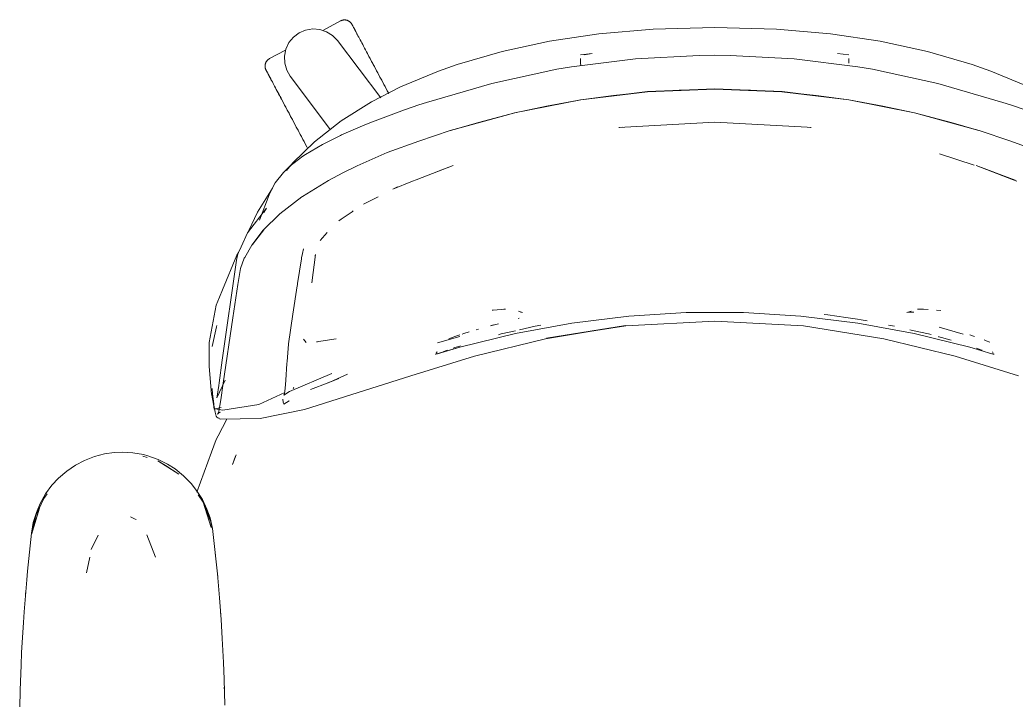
# Model space of a CAD drawing. Header units: millimetres. Extents: x 155927 to 326028, y -36033 to 97293.
# Drawn here: x 170546.9 to 171017.6, y 25062.5 to 25383.9 of the extents above; entities that cross this region are included whole.
import ezdxf

# ---------------------------------------------------------------- set-up
doc = ezdxf.new("R2010")
doc.units = ezdxf.units.MM
doc.header["$MEASUREMENT"] = 0
doc.layers.add('G-IMPT', color=8, linetype='CONTINUOUS', lineweight=9)
doc.layers.add('I-FURN', color=8, linetype='CONTINUOUS', lineweight=9)

msp = doc.modelspace()

# ---------------------------------------------------------------- linework, layer by layer
at = {"layer": 'G-IMPT'}
for p, q in [((170846.07, 25379.59), (170820.5, 25377.33)), ((170875.22, 25380.44), (170846.07, 25379.59)), ((170904.36, 25379.59), (170875.22, 25380.44)), ((170929.93, 25377.33), (170904.36, 25379.59)), ((170820.5, 25377.33), (170797.08, 25373.83)), ((170953.35, 25373.83), (170929.93, 25377.33)), ((170774.72, 25369.02), (170797.08, 25373.83)), ((170975.71, 25369.02), (170953.35, 25373.83)), ((170753.48, 25362.85), (170774.72, 25369.02)), ((170837.7, 25365.59), (170807.53, 25361.78)), ((170811.77, 25365.66), (170811.84, 25363.57)), ((170811.77, 25365.66), (170811.77, 25365.55)), ((170811.8, 25367.42), (170817.22, 25368.07)), ((170813.45, 25367.51), (170817.22, 25368.07)), ((170867.9, 25367.2), (170837.7, 25365.59)), ((170867.9, 25367.2), (170875.22, 25367.3)), ((170882.53, 25367.2), (170875.22, 25367.3)), ((170882.53, 25367.2), (170912.73, 25365.59)), ((170912.73, 25365.59), (170942.9, 25361.78)), ((170938.63, 25367.42), (170933.22, 25368.07)), ((170938.59, 25363.57), (170938.66, 25365.66)), ((170938.66, 25365.66), (170938.66, 25365.55)), ((170996.95, 25362.85), (170975.71, 25369.02)), ((170744.74, 25359.77), (170753.48, 25362.85)), ((170800.61, 25360.59), (170769.82, 25353.92)), ((170807.53, 25361.78), (170800.61, 25360.59)), ((170811.89, 25362.33), (170811.84, 25363.57)), ((170942.9, 25361.78), (170949.82, 25360.59)), ((170980.61, 25353.92), (170949.82, 25360.59)), ((170996.95, 25362.85), (171005.69, 25359.77)), ((170744.74, 25359.77), (170726.77, 25352.26)), ((171005.69, 25359.77), (171023.66, 25352.26)), ((170726.77, 25352.26), (170712.99, 25345.16)), ((170738.99, 25344.98), (170769.82, 25353.92)), ((170875.22, 25351.4), (170843.4, 25350.06)), ((170843.44, 25350.03), (170875.22, 25351.17)), ((170858.33, 25350.7), (170875.22, 25351.17)), ((170907.03, 25350.06), (170875.22, 25351.4)), ((170892.1, 25350.7), (170875.22, 25351.17)), ((170906.99, 25350.03), (170875.22, 25351.17)), ((170980.61, 25353.92), (171011.44, 25344.98)), ((170811.89, 25346.24), (170780.64, 25340.03)), ((170780.64, 25340.03), (170811.81, 25346.24)), ((170811.89, 25346.24), (170795.78, 25343.14)), ((170843.4, 25350.06), (170811.81, 25346.24)), ((170843.44, 25350.03), (170811.89, 25346.24)), ((170827.36, 25348.19), (170811.89, 25346.24)), ((170827.36, 25348.19), (170843.44, 25350.03)), ((170843.44, 25350.03), (170858.33, 25350.7)), ((170892.1, 25350.7), (170906.99, 25350.03)), ((170906.99, 25350.03), (170938.55, 25346.24)), ((170906.99, 25350.03), (170923.07, 25348.19)), ((170907.03, 25350.06), (170938.63, 25346.24)), ((170938.55, 25346.24), (170923.07, 25348.19)), ((170969.67, 25340.07), (170938.55, 25346.24)), ((170938.55, 25346.24), (170954.65, 25343.14)), ((170969.67, 25340.07), (170938.63, 25346.24)), ((170712.99, 25345.16), (170698.7, 25336.19)), ((170728.57, 25341.45), (170735.39, 25343.79)), ((170738.99, 25344.98), (170735.39, 25343.79)), ((170780.76, 25340.07), (170795.78, 25343.14)), ((170969.67, 25340.07), (170954.65, 25343.14)), ((171011.44, 25344.98), (171015.04, 25343.79)), ((171021.98, 25341.38), (171015.04, 25343.79)), ((170728.57, 25341.45), (170713.49, 25335.85)), ((170780.76, 25340.07), (170750.26, 25331.68)), ((170780.76, 25340.07), (170750.35, 25331.64)), ((170763.51, 25335.41), (170780.76, 25340.07)), ((170986.92, 25335.41), (170969.67, 25340.07)), ((170969.67, 25340.07), (171000.17, 25331.68)), ((170969.67, 25340.07), (171000.08, 25331.64)), ((170698.7, 25336.19), (170686.1, 25326.38)), ((170698.85, 25329.59), (170709.81, 25334.37)), ((170709.81, 25334.37), (170713.49, 25335.85)), ((170763.51, 25335.41), (170750.35, 25331.64)), ((170875.22, 25335.57), (170829.88, 25333.07)), ((170829.88, 25333.07), (170831.49, 25333.3)), ((170829.94, 25333.02), (170830.18, 25333.07)), ((170831.49, 25333.3), (170830.18, 25333.07)), ((170875.22, 25335.63), (170918.94, 25333.3)), ((170875.22, 25335.57), (170918.94, 25333.3)), ((170918.94, 25333.3), (170920.72, 25333.04)), ((170918.94, 25333.3), (170920.25, 25333.07)), ((170920.49, 25333.02), (170920.25, 25333.07)), ((170986.92, 25335.41), (171000.08, 25331.64)), ((170690.4, 25325.37), (170698.41, 25329.37)), ((170698.85, 25329.59), (170698.41, 25329.37)), ((170735.34, 25326.68), (170750.26, 25331.68)), ((171000.17, 25331.68), (171015.09, 25326.68)), ((170675.8, 25316.43), (170686.1, 25326.38)), ((170689.8, 25325.07), (170681.8, 25320.33)), ((170690.4, 25325.37), (170689.8, 25325.07)), ((170735.34, 25326.68), (170720.46, 25321.22)), ((171029.97, 25321.22), (171015.09, 25326.68)), ((170674.38, 25314.76), (170680.51, 25319.47)), ((170680.51, 25319.47), (170681.8, 25320.33)), ((170720.46, 25321.22), (170706.24, 25315.04)), ((170981.36, 25320.62), (170984.8, 25319.54)), ((170981.36, 25320.62), (170997.85, 25315.36)), ((170671.36, 25311.86), (170674.38, 25314.76)), ((170675.8, 25316.43), (170672.8, 25312.75)), ((170699.51, 25311.65), (170706.24, 25315.04)), ((170751.6, 25315.09), (170734.15, 25308.37)), ((170751.6, 25315.09), (170744.17, 25312.36)), ((170998.83, 25315.09), (171017.24, 25308.27)), ((170998.83, 25315.09), (171016.28, 25308.37)), ((170667.5, 25307), (170671.36, 25311.86)), ((170699.51, 25311.65), (170692.72, 25308.08)), ((170659.07, 25293.06), (170666.19, 25304.5)), ((170666.88, 25305.86), (170665.71, 25303.42)), ((170667.5, 25307), (170666.88, 25305.86)), ((170686.49, 25304.31), (170680.39, 25300.43)), ((170686.49, 25304.31), (170692.72, 25308.08)), ((170732.42, 25307.71), (170723.1, 25303.99)), ((170723.1, 25303.99), (170725.34, 25304.98)), ((170734.15, 25308.37), (170732.42, 25307.71)), ((171016.28, 25308.37), (171018.01, 25307.71)), ((170660.13, 25289.29), (170664.64, 25301.2)), ((170665.71, 25303.42), (170664.64, 25301.2)), ((170669.7, 25292.24), (170680.14, 25300.26)), ((170680.39, 25300.43), (170680.14, 25300.26)), ((170709.26, 25296.81), (170716.23, 25300.36)), ((170663.36, 25294.95), (170654.42, 25283.24)), ((170663.36, 25294.95), (170662.2, 25292.91)), ((170655.09, 25284.43), (170659.07, 25293.06)), ((170669.7, 25292.24), (170661.8, 25284.51)), ((170698.66, 25289.79), (170697.55, 25289.04)), ((170698.66, 25289.79), (170703.79, 25293.28)), ((170703.79, 25293.28), (170704.37, 25293.68)), ((170651.38, 25276.72), (170654.42, 25283.24)), ((170656.38, 25277.54), (170661.8, 25284.51)), ((170662.11, 25284.72), (170656.71, 25277.77)), ((170656.71, 25277.77), (170659.3, 25281.14)), ((170662.11, 25284.72), (170659.3, 25281.14)), ((170692.02, 25283.51), (170688.68, 25279.61)), ((170651.38, 25276.72), (170649.81, 25273.35)), ((170656.38, 25277.54), (170653.09, 25271.71)), ((170680.82, 25275.7), (170680.36, 25273.53)), ((170649.33, 25272.8), (170642.53, 25256.35)), ((170649.16, 25270.36), (170649.81, 25273.35)), ((170650.1, 25273.97), (170649.33, 25272.8)), ((170651.13, 25266.49), (170652.88, 25271.28)), ((170653.09, 25271.71), (170652.88, 25271.28)), ((170678.06, 25259.36), (170679.87, 25271.08)), ((170679.87, 25271.08), (170679.94, 25271.55)), ((170680.36, 25273.53), (170679.94, 25271.55)), ((170684.74, 25259.66), (170686.52, 25273.02)), ((170686.52, 25273.02), (170686.38, 25272.54)), ((170642.49, 25223.15), (170649.16, 25270.36)), ((170651.13, 25266.49), (170649.83, 25258.82)), ((170647.43, 25243.06), (170649.83, 25258.82)), ((170675.77, 25244.88), (170677.89, 25258.24)), ((170677.89, 25258.24), (170677.97, 25258.75)), ((170678.06, 25259.36), (170677.97, 25258.75)), ((170639.54, 25249.12), (170641.14, 25252.98)), ((170642.53, 25256.35), (170641.14, 25252.98)), ((170636.31, 25231.42), (170639.54, 25249.12)), ((170642.88, 25212.18), (170647.43, 25243.06)), ((170675.77, 25244.88), (170673.74, 25230.81)), ((170770.53, 25246.79), (170770.05, 25246.75)), ((170774.24, 25247.06), (170770.53, 25246.79)), ((170774.24, 25247.06), (170775.61, 25247.16)), ((170776.31, 25247.17), (170775.61, 25247.16)), ((170782.8, 25242.96), (170782.39, 25242.83)), ((170784.4, 25245.63), (170782.45, 25246.32)), ((170784.4, 25245.63), (170783.36, 25245.85)), ((170807.67, 25240.68), (170834.59, 25243.97)), ((170861.66, 25245.63), (170834.59, 25243.97)), ((170888.78, 25245.63), (170861.66, 25245.63)), ((170888.78, 25245.63), (170915.85, 25243.97)), ((170942.77, 25240.68), (170915.85, 25243.97)), ((170928.61, 25244.59), (170926.95, 25244.77)), ((170937.14, 25243.3), (170928.61, 25244.59)), ((170937.14, 25243.3), (170942.76, 25242.45)), ((170966.03, 25245.63), (170967.98, 25246.32)), ((170967.08, 25245.85), (170966.03, 25245.63)), ((170967.26, 25245.85), (170969.38, 25245.88)), ((170969.24, 25245.89), (170969.38, 25245.88)), ((170971.08, 25247.17), (170976.14, 25247.08)), ((170971.08, 25247.17), (170973.87, 25247.16)), ((170976.14, 25247.08), (170973.87, 25247.16)), ((170979.94, 25246.77), (170982.03, 25246.55)), ((170637.72, 25229.56), (170639.76, 25238.87)), ((170639.76, 25238.87), (170639.91, 25239.44)), ((170769.18, 25239.37), (170773.04, 25240.36)), ((170769.18, 25239.37), (170770.71, 25239.76)), ((170781, 25235.74), (170807.67, 25240.68)), ((170790.41, 25239.22), (170782.99, 25237.52)), ((170793.04, 25239.69), (170790.41, 25239.22)), ((170795.31, 25233.28), (170833.06, 25239.54)), ((170833.06, 25239.54), (170795.69, 25233.54)), ((170833.23, 25239.28), (170795.69, 25233.54)), ((170833.23, 25239.28), (170875.22, 25241.63)), ((170917.2, 25239.28), (170875.22, 25241.63)), ((170955.12, 25233.28), (170917.2, 25239.28)), ((170942.76, 25242.45), (170944.39, 25242.2)), ((170969.43, 25235.74), (170942.77, 25240.68)), ((170947.29, 25241.65), (170944.39, 25242.2)), ((170957.4, 25239.72), (170960.21, 25239.18)), ((170992.65, 25235.48), (170981.21, 25238.68)), ((170754.69, 25234.39), (170744.26, 25231.35)), ((170749.5, 25233.27), (170751.66, 25234.03)), ((170752.38, 25234.28), (170751.66, 25234.03)), ((170752.38, 25234.28), (170754.69, 25235.05)), ((170781, 25235.74), (170754.68, 25229.2)), ((170755.82, 25235.43), (170756.6, 25235.68)), ((170756.6, 25235.68), (170759.1, 25236.47)), ((170761.63, 25224.97), (170795.31, 25233.28)), ((170762.39, 25237.46), (170763.51, 25237.79)), ((170774.26, 25235.51), (170772.98, 25235.17)), ((170781.01, 25237.06), (170774.26, 25235.51)), ((170955.12, 25233.28), (170988.8, 25224.97)), ((170967.44, 25237.52), (170969.42, 25237.06)), ((170976.17, 25235.51), (170969.42, 25237.06)), ((170969.43, 25235.74), (170995.75, 25229.2)), ((170976.17, 25235.51), (170977.47, 25235.18)), ((170981.19, 25234.21), (170981.01, 25234.26)), ((170982.33, 25233.89), (170981.19, 25234.21)), ((170982.33, 25233.89), (170986.32, 25232.78)), ((170995.74, 25235.04), (170997.96, 25234.31)), ((170636.31, 25231.42), (170636.28, 25224.46)), ((170673.73, 25230.73), (170673.11, 25222.49)), ((170673.73, 25230.73), (170673.74, 25230.81)), ((170682.12, 25231.47), (170680.84, 25233.11)), ((170687.07, 25231.83), (170696.23, 25233.23)), ((170687.07, 25231.83), (170687.42, 25231.87)), ((170754.68, 25229.2), (170743.46, 25225.93)), ((170754.68, 25229.2), (170743.86, 25226.08)), ((170754.68, 25229.2), (170744.15, 25226.13)), ((170751.65, 25228.8), (170752.46, 25229.09)), ((170754.68, 25229.82), (170752.46, 25229.09)), ((170754.68, 25229.82), (170755.14, 25229.97)), ((170986.32, 25232.78), (170987.01, 25232.57)), ((170995.75, 25229.2), (171006.18, 25226.12)), ((171000.95, 25228.04), (170998.85, 25228.78)), ((171003.5, 25232.32), (171002.49, 25232.7)), ((171003.5, 25232.32), (171005.16, 25231.71)), ((170636.28, 25224.46), (170636.28, 25220.29)), ((170761.63, 25224.97), (170731.66, 25215.78)), ((170743.46, 25225.93), (170743.22, 25226.06)), ((170744, 25227.02), (170743.61, 25226.41)), ((170744, 25227.02), (170743.85, 25226.81)), ((170744.15, 25226.13), (170743.86, 25226.08)), ((170747.93, 25227.47), (170746.86, 25227.07)), ((170748.9, 25227.82), (170747.93, 25227.47)), ((171018.78, 25215.78), (170988.8, 25224.97)), ((171000.95, 25228.04), (171001.61, 25227.79)), ((171006.45, 25226.06), (171006.18, 25226.12)), ((171006.44, 25227.02), (171006.58, 25226.81)), ((171006.44, 25227.02), (171006.82, 25226.41)), ((171006.75, 25225.98), (171006.45, 25226.06)), ((171006.97, 25225.93), (171006.75, 25225.98)), ((171007.21, 25226.01), (171006.97, 25225.93)), ((170636.62, 25216.33), (170636.28, 25220.29)), ((170642.49, 25223.15), (170641.05, 25212.48)), ((170673.04, 25221.51), (170672.48, 25213.65)), ((170673.11, 25222.49), (170673.04, 25221.51)), ((170637.42, 25207.01), (170636.62, 25216.33)), ((170674.26, 25208.34), (170694.24, 25216.77)), ((170731.66, 25215.78), (170681.41, 25199.79)), ((170692.39, 25212.47), (170697.51, 25214.5)), ((170697.5, 25214.49), (170692.39, 25212.47)), ((170692.6, 25212.47), (170697.5, 25214.49)), ((170694.98, 25213.5), (170701.69, 25216.54)), ((170637.94, 25207.18), (170637.73, 25209.77)), ((170639.86, 25205.3), (170643.85, 25213.7)), ((170640.83, 25211.19), (170640, 25206.16)), ((170640.83, 25211.19), (170641.05, 25212.48)), ((170641.77, 25204.33), (170642.88, 25212.18)), ((170672.48, 25213.65), (170672.18, 25209.77)), ((170672.18, 25209.69), (170672.18, 25209.77)), ((170675.98, 25209.79), (170676.25, 25210.22)), ((170692.6, 25212.47), (170684.13, 25209.22)), ((170637.42, 25207.01), (170637.47, 25206.54)), ((170637.47, 25206.54), (170638.28, 25202.29)), ((170638.46, 25202.49), (170637.94, 25207.18)), ((170639.86, 25205.3), (170640, 25206.16)), ((170659.76, 25202.23), (170672.11, 25207.84)), ((170671.59, 25206.58), (170674.26, 25208.34)), ((170671.88, 25207.3), (170671.59, 25206.58)), ((170672.18, 25209.69), (170671.88, 25207.31)), ((170671.88, 25207.3), (170671.88, 25207.31)), ((170638.28, 25202.29), (170638.72, 25199.96)), ((170638.54, 25201.87), (170638.46, 25202.49)), ((170638.54, 25201.87), (170639.07, 25198.6)), ((170642, 25200.69), (170638.72, 25199.96)), ((170642, 25200.69), (170639.13, 25200.2)), ((170640.66, 25198.06), (170641.77, 25204.33)), ((170659.76, 25202.23), (170642.71, 25199.51)), ((170671.12, 25204.66), (170671.29, 25203.31)), ((170671.29, 25203.31), (170671.57, 25202.43)), ((170674.05, 25203.96), (170671.57, 25202.43)), ((170671.57, 25202.43), (170674.04, 25203.92)), ((170671.59, 25202.37), (170671.57, 25202.43)), ((170671.59, 25202.37), (170674.05, 25203.96)), ((170639.62, 25196.73), (170639.07, 25198.6)), ((170639.13, 25200.2), (170642.71, 25199.51)), ((170639.62, 25196.73), (170639.94, 25196.2)), ((170639.94, 25196.2), (170640.44, 25195.82)), ((170640.83, 25198.68), (170640.27, 25197.58)), ((170640.66, 25198.09), (170640.27, 25197.58)), ((170641.47, 25195.21), (170640.44, 25195.82)), ((170641.06, 25195.69), (170640.44, 25195.82)), ((170640.44, 25195.82), (170640.51, 25195.8)), ((170641.06, 25195.69), (170640.51, 25195.8)), ((170640.83, 25198.68), (170640.66, 25198.06)), ((170640.66, 25198.09), (170641.2, 25198.41)), ((170641.7, 25198.49), (170641.2, 25198.41)), ((170660.46, 25195.6), (170641.47, 25195.21)), ((170660.46, 25195.6), (170681.41, 25199.79)), ((170644.66, 25195.28), (170640.52, 25187.38)), ((170640.52, 25187.38), (170639.6, 25185.62)), ((170637.41, 25179.65), (170639.6, 25185.62)), ((170577.31, 25175.75), (170582.02, 25177.58)), ((170586.89, 25178.84), (170582.02, 25177.58)), ((170586.89, 25178.84), (170591.4, 25179.49)), ((170595.25, 25179.66), (170591.4, 25179.49)), ((170595.25, 25179.66), (170600.29, 25179.37)), ((170600.29, 25179.37), (170605.24, 25178.49)), ((170606.93, 25177.12), (170604.9, 25177.74)), ((170605.24, 25178.49), (170607.37, 25177.92)), ((170612.14, 25176.21), (170607.37, 25177.92)), ((170630.46, 25160.71), (170637.41, 25179.65)), ((170649, 25178.34), (170647.37, 25173.88)), ((170647.37, 25173.88), (170648.74, 25177.76)), ((170649, 25178.34), (170648.74, 25177.76)), ((170573.15, 25173.56), (170568.98, 25170.73)), ((170573.15, 25173.56), (170577.31, 25175.75)), ((170612.04, 25175.56), (170615.72, 25173.4)), ((170612.04, 25175.56), (170621.99, 25169.24)), ((170612.14, 25176.21), (170616.65, 25173.97)), ((170615.72, 25173.4), (170621.99, 25169.24)), ((170616.65, 25173.97), (170620.2, 25171.7)), ((170561.98, 25163.97), (170565.14, 25167.4)), ((170568.98, 25170.73), (170565.14, 25167.4)), ((170624.17, 25168.51), (170620.2, 25171.7)), ((170624.17, 25168.51), (170627.72, 25164.91)), ((170561.98, 25163.97), (170558.98, 25159.88)), ((170627.72, 25164.91), (170630.34, 25161.6)), ((170556.47, 25155.44), (170558.98, 25159.88)), ((170559.67, 25159.93), (170558.08, 25157.82)), ((170633.07, 25157.28), (170630.34, 25161.6)), ((170633.47, 25155.95), (170631.04, 25159.53)), ((170552.3, 25140.78), (170556.13, 25153.25)), ((170556.13, 25153.25), (170553.21, 25144.1)), ((170554.34, 25149.75), (170558.08, 25157.82)), ((170556.47, 25155.44), (170554.66, 25151.2)), ((170633.07, 25157.28), (170635.26, 25152.7)), ((170637.07, 25146.73), (170633.47, 25155.95)), ((170633.47, 25155.95), (170634.37, 25153.25)), ((170633.47, 25155.95), (170637.28, 25144.1)), ((170634.37, 25153.25), (170637.28, 25144.1)), ((170554.34, 25149.75), (170552.43, 25141.35)), ((170554.66, 25151.2), (170553.19, 25146.34)), ((170599.07, 25149.05), (170601.3, 25148.03)), ((170635.26, 25152.7), (170636.71, 25148.56)), ((170637.87, 25143.6), (170636.71, 25148.56)), ((170552.3, 25141.3), (170553.19, 25146.34)), ((170552.3, 25140.78), (170553.21, 25144.1)), ((170601.3, 25148.03), (170601.75, 25147.74)), ((170637.65, 25143.68), (170637.07, 25146.73)), ((170550.39, 25123.37), (170552.3, 25141.3)), ((170583.87, 25140.41), (170580.6, 25133.63)), ((170610.97, 25130.08), (170606.82, 25140.51)), ((170637.87, 25143.6), (170640.32, 25120.65)), ((170637.87, 25143.6), (170638.2, 25140.78)), ((170637.87, 25143.6), (170640.22, 25122.16)), ((170640.32, 25120.65), (170638.2, 25140.78)), ((170578.27, 25122.58), (170579.84, 25130.02)), ((170580.68, 25133.91), (170580.6, 25133.63)), ((170550.05, 25119.24), (170550.39, 25123.37)), ((170640.22, 25122.16), (170641.2, 25110.77)), ((170548.8, 25104.18), (170550.05, 25119.24)), ((170549.45, 25112.37), (170549.62, 25114.04)), ((170641.93, 25100.48), (170641.2, 25110.77)), ((170548.8, 25104.18), (170548.47, 25099.1)), ((170641.8, 25102.52), (170641.66, 25103.94)), ((170641.8, 25102.52), (170641.89, 25100.62)), ((170548.47, 25099.1), (170547.66, 25084.96)), ((170641.93, 25100.48), (170642.49, 25091.61)), ((170643.03, 25080.3), (170642.49, 25091.61)), ((170547.41, 25078.93), (170547.66, 25084.96)), ((170547.41, 25078.93), (170547.02, 25067.17)), ((170643.03, 25080.3), (170643.33, 25072.42)), ((170547.27, 25074.05), (170547.16, 25072.11)), ((170547.16, 25072.11), (170547.14, 25070.62)), ((170643.62, 25060.12), (170643.33, 25072.42)), ((170643.41, 25068.55), (170643.49, 25066.89)), ((170546.85, 25058.76), (170547.02, 25067.17)), ((170643.49, 25066.89), (170643.49, 25064.82))]:
    msp.add_line(p, q, dxfattribs=at)
at = {"layer": 'I-FURN'}
for p, q in [((170699.39, 25383.86), (170699.55, 25383.89)), ((170699.55, 25383.89), (170699.71, 25383.91)), ((170699.71, 25383.91), (170699.87, 25383.93)), ((170699.87, 25383.93), (170700.03, 25383.94)), ((170700.03, 25383.94), (170700.19, 25383.94)), ((170700.19, 25383.94), (170700.35, 25383.94)), ((170700.35, 25383.94), (170700.51, 25383.93)), ((170700.51, 25383.93), (170700.67, 25383.92)), ((170700.67, 25383.92), (170700.83, 25383.9)), ((170700.83, 25383.9), (170700.99, 25383.87)), ((170678.78, 25377.85), (170681.88, 25379.17)), ((170681.88, 25379.17), (170685.21, 25379.72)), ((170685.21, 25379.72), (170688.57, 25379.45)), ((170688.57, 25379.45), (170691.77, 25378.39)), ((170698.34, 25383.47), (170689.93, 25379)), ((170698.34, 25383.47), (170698.48, 25383.55)), ((170698.48, 25383.55), (170698.63, 25383.61)), ((170698.63, 25383.61), (170698.77, 25383.67)), ((170698.77, 25383.67), (170698.93, 25383.73)), ((170698.93, 25383.73), (170699.08, 25383.78)), ((170699.08, 25383.78), (170699.24, 25383.82)), ((170699.24, 25383.82), (170699.39, 25383.86)), ((170700.99, 25383.87), (170701.15, 25383.84)), ((170701.15, 25383.84), (170701.31, 25383.8)), ((170701.31, 25383.8), (170701.46, 25383.75)), ((170701.46, 25383.75), (170701.61, 25383.7)), ((170701.61, 25383.7), (170701.76, 25383.64)), ((170701.76, 25383.64), (170701.91, 25383.57)), ((170701.91, 25383.57), (170702.06, 25383.5)), ((170702.06, 25383.5), (170702.2, 25383.43)), ((170702.2, 25383.43), (170702.34, 25383.35)), ((170702.34, 25383.35), (170702.47, 25383.26)), ((170702.47, 25383.26), (170702.61, 25383.17)), ((170702.61, 25383.17), (170702.73, 25383.07)), ((170702.73, 25383.07), (170702.86, 25382.97)), ((170702.86, 25382.97), (170702.98, 25382.86)), ((170702.98, 25382.86), (170703.09, 25382.75)), ((170703.09, 25382.75), (170703.2, 25382.63)), ((170703.2, 25382.63), (170703.31, 25382.51)), ((170703.31, 25382.51), (170703.41, 25382.38)), ((170703.41, 25382.38), (170703.51, 25382.25)), ((170703.51, 25382.25), (170703.6, 25382.12)), ((170703.6, 25382.12), (170703.68, 25381.98)), ((170703.68, 25381.98), (170703.76, 25381.84)), ((170703.76, 25381.84), (170703.79, 25381.81)), ((170703.79, 25381.81), (170703.8, 25381.79)), ((170703.79, 25381.8), (170703.79, 25381.81)), ((170703.81, 25381.76), (170703.79, 25381.8)), ((170703.8, 25381.79), (170703.83, 25381.73)), ((170703.85, 25381.68), (170703.81, 25381.76)), ((170703.83, 25381.73), (170703.88, 25381.63)), ((170703.92, 25381.55), (170703.85, 25381.68)), ((170703.88, 25381.63), (170703.96, 25381.48)), ((170704.01, 25381.39), (170703.92, 25381.55)), ((170703.96, 25381.48), (170704.05, 25381.3)), ((170704.11, 25381.19), (170704.01, 25381.39)), ((170704.05, 25381.3), (170704.17, 25381.09)), ((170704.24, 25380.95), (170704.11, 25381.19)), ((170704.17, 25381.09), (170704.31, 25380.83)), ((170704.39, 25380.67), (170704.24, 25380.95)), ((170704.31, 25380.83), (170704.46, 25380.53)), ((170704.56, 25380.35), (170704.39, 25380.67)), ((170704.46, 25380.53), (170704.64, 25380.19)), ((170704.75, 25380), (170704.56, 25380.35)), ((170704.64, 25380.19), (170704.84, 25379.82)), ((170704.96, 25379.6), (170704.75, 25380)), ((170704.84, 25379.82), (170705.06, 25379.41)), ((170705.18, 25379.18), (170704.96, 25379.6)), ((170705.06, 25379.41), (170705.3, 25378.97)), ((170705.43, 25378.71), (170705.18, 25379.18)), ((170673.95, 25373.2), (170676.08, 25375.82)), ((170676.08, 25375.82), (170678.78, 25377.85)), ((170691.77, 25378.39), (170694.63, 25376.59)), ((170694.63, 25376.59), (170696.97, 25374.16)), ((170705.3, 25378.97), (170705.55, 25378.48)), ((170705.7, 25378.21), (170705.43, 25378.71)), ((170705.55, 25378.48), (170705.83, 25377.97)), ((170705.98, 25377.67), (170705.7, 25378.21)), ((170705.83, 25377.97), (170706.12, 25377.42)), ((170706.29, 25377.1), (170705.98, 25377.67)), ((170706.12, 25377.42), (170706.43, 25376.83)), ((170706.61, 25376.5), (170706.29, 25377.1)), ((170706.94, 25375.87), (170706.61, 25376.5)), ((170707.3, 25375.2), (170706.94, 25375.87)), ((170707.66, 25374.51), (170707.3, 25375.2)), ((170708.05, 25373.79), (170707.66, 25374.51)), ((170671.84, 25366.84), (170672.51, 25370.15)), ((170672.51, 25370.15), (170673.95, 25373.2)), ((170696.97, 25374.16), (170717.36, 25347.09)), ((170708.45, 25373.04), (170708.05, 25373.79)), ((170708.86, 25372.26), (170708.45, 25373.04)), ((170709.29, 25371.46), (170708.86, 25372.26)), ((170709.72, 25370.64), (170709.29, 25371.46)), ((170710.17, 25369.79), (170709.72, 25370.64)), ((170710.64, 25368.92), (170710.17, 25369.79)), ((170663.9, 25364.97), (170664.01, 25365.08)), ((170664.01, 25365.08), (170664.13, 25365.19)), ((170664.13, 25365.19), (170664.26, 25365.29)), ((170664.26, 25365.29), (170664.39, 25365.38)), ((170664.39, 25365.38), (170664.52, 25365.47)), ((170664.52, 25365.47), (170664.66, 25365.56)), ((170664.66, 25365.56), (170664.8, 25365.64)), ((170664.8, 25365.64), (170664.84, 25365.66)), ((170672.42, 25369.69), (170664.84, 25365.66)), ((170671.98, 25363.47), (170671.84, 25366.84)), ((170711.11, 25368.04), (170710.64, 25368.92)), ((170711.59, 25367.13), (170711.11, 25368.04)), ((170711.33, 25367.62), (170711.81, 25366.71)), ((170712.08, 25366.21), (170711.59, 25367.13)), ((170711.81, 25366.71), (170712.31, 25365.78)), ((170712.58, 25365.27), (170712.08, 25366.21)), ((170712.31, 25365.78), (170712.81, 25364.83)), ((170713.08, 25364.32), (170712.58, 25365.27)), ((170662.7, 25362.23), (170662.71, 25362.39)), ((170662.7, 25362.07), (170662.7, 25362.23)), ((170662.7, 25361.91), (170662.7, 25362.07)), ((170662.71, 25361.75), (170662.7, 25361.91)), ((170662.71, 25362.39), (170662.72, 25362.55)), ((170662.73, 25361.58), (170662.71, 25361.75)), ((170662.72, 25362.55), (170662.74, 25362.71)), ((170662.76, 25361.43), (170662.73, 25361.58)), ((170662.74, 25362.71), (170662.77, 25362.87)), ((170662.79, 25361.27), (170662.76, 25361.43)), ((170662.77, 25362.87), (170662.81, 25363.03)), ((170662.82, 25361.11), (170662.79, 25361.27)), ((170662.81, 25363.03), (170662.85, 25363.18)), ((170662.87, 25360.95), (170662.82, 25361.11)), ((170662.85, 25363.18), (170662.89, 25363.34)), ((170662.91, 25360.8), (170662.87, 25360.95)), ((170662.89, 25363.34), (170662.94, 25363.49)), ((170662.97, 25360.65), (170662.91, 25360.8)), ((170662.94, 25363.49), (170663, 25363.64)), ((170663.03, 25360.5), (170662.97, 25360.65)), ((170663, 25363.64), (170663.07, 25363.79)), ((170663.1, 25360.35), (170663.03, 25360.5)), ((170663.07, 25363.79), (170663.14, 25363.93)), ((170663.17, 25360.21), (170663.1, 25360.35)), ((170663.14, 25363.93), (170663.21, 25364.07)), ((170663.21, 25364.07), (170663.3, 25364.21)), ((170663.3, 25364.21), (170663.38, 25364.35)), ((170663.38, 25364.35), (170663.48, 25364.48)), ((170663.48, 25364.48), (170663.57, 25364.61)), ((170663.57, 25364.61), (170663.68, 25364.73)), ((170663.68, 25364.73), (170663.78, 25364.85)), ((170663.78, 25364.85), (170663.9, 25364.97)), ((170672.92, 25360.23), (170671.98, 25363.47)), ((170712.81, 25364.83), (170713.32, 25363.88)), ((170713.6, 25363.35), (170713.08, 25364.32)), ((170713.32, 25363.88), (170713.83, 25362.91)), ((170714.11, 25362.38), (170713.6, 25363.35)), ((170713.83, 25362.91), (170714.35, 25361.93)), ((170714.64, 25361.4), (170714.11, 25362.38)), ((170714.35, 25361.93), (170714.88, 25360.94)), ((170715.16, 25360.41), (170714.64, 25361.4)), ((170714.88, 25360.94), (170715.41, 25359.95)), ((170715.69, 25359.41), (170715.16, 25360.41)), ((170663.17, 25360.2), (170663.17, 25360.21)), ((170663.17, 25360.21), (170663.18, 25360.19)), ((170663.2, 25360.16), (170663.17, 25360.2)), ((170663.18, 25360.19), (170663.21, 25360.13)), ((170663.24, 25360.08), (170663.2, 25360.16)), ((170663.21, 25360.13), (170663.27, 25360.03)), ((170663.3, 25359.96), (170663.24, 25360.08)), ((170663.27, 25360.03), (170663.34, 25359.89)), ((170663.39, 25359.8), (170663.3, 25359.96)), ((170663.34, 25359.89), (170663.44, 25359.71)), ((170663.5, 25359.6), (170663.39, 25359.8)), ((170663.44, 25359.71), (170663.55, 25359.49)), ((170663.62, 25359.35), (170663.5, 25359.6)), ((170663.55, 25359.49), (170663.69, 25359.23)), ((170663.77, 25359.08), (170663.62, 25359.35)), ((170663.69, 25359.23), (170663.85, 25358.93)), ((170663.94, 25358.76), (170663.77, 25359.08)), ((170663.85, 25358.93), (170664.03, 25358.6)), ((170664.13, 25358.4), (170663.94, 25358.76)), ((170664.03, 25358.6), (170664.23, 25358.23)), ((170664.34, 25358.01), (170664.13, 25358.4)), ((170664.23, 25358.23), (170664.44, 25357.82)), ((170664.57, 25357.58), (170664.34, 25358.01)), ((170664.44, 25357.82), (170664.68, 25357.37)), ((170664.82, 25357.11), (170664.57, 25357.58)), ((170664.68, 25357.37), (170664.94, 25356.89)), ((170665.08, 25356.61), (170664.82, 25357.11)), ((170664.94, 25356.89), (170665.21, 25356.37)), ((170665.37, 25356.08), (170665.08, 25356.61)), ((170665.21, 25356.37), (170665.5, 25355.82)), ((170665.67, 25355.51), (170665.37, 25356.08)), ((170665.5, 25355.82), (170665.82, 25355.24)), ((170674.62, 25357.32), (170672.92, 25360.23)), ((170693.69, 25332), (170674.62, 25357.32)), ((170715.41, 25359.95), (170715.94, 25358.95)), ((170716.23, 25358.41), (170715.69, 25359.41)), ((170715.94, 25358.95), (170716.47, 25357.94)), ((170716.76, 25357.4), (170716.23, 25358.41)), ((170716.47, 25357.94), (170717.01, 25356.94)), ((170717.3, 25356.4), (170716.76, 25357.4)), ((170717.01, 25356.94), (170717.54, 25355.93)), ((170717.83, 25355.39), (170717.3, 25356.4)), ((170717.54, 25355.93), (170718.08, 25354.93)), ((170665.82, 25355.24), (170666.14, 25354.62)), ((170666.14, 25354.62), (170666.49, 25353.97)), ((170666.49, 25353.97), (170666.85, 25353.29)), ((170666.85, 25353.29), (170667.22, 25352.59)), ((170667.22, 25352.59), (170667.61, 25351.85)), ((170667.61, 25351.85), (170668.02, 25351.09)), ((170668.02, 25351.09), (170668.44, 25350.3)), ((170718.36, 25354.39), (170717.83, 25355.39)), ((170718.08, 25354.93), (170718.61, 25353.93)), ((170718.89, 25353.39), (170718.36, 25354.39)), ((170718.61, 25353.93), (170719.14, 25352.93)), ((170719.42, 25352.4), (170718.89, 25353.39)), ((170719.14, 25352.93), (170719.67, 25351.94)), ((170719.95, 25351.41), (170719.42, 25352.4)), ((170719.67, 25351.94), (170720.19, 25350.96)), ((170720.47, 25350.43), (170719.95, 25351.41)), ((170720.19, 25350.96), (170720.71, 25349.98)), ((170668.44, 25350.3), (170668.87, 25349.49)), ((170668.87, 25349.49), (170669.31, 25348.65)), ((170669.56, 25348.19), (170669.11, 25349.04)), ((170669.31, 25348.65), (170669.77, 25347.8)), ((170670.02, 25347.33), (170669.56, 25348.19)), ((170669.77, 25347.8), (170670.24, 25346.92)), ((170670.49, 25346.44), (170670.02, 25347.33)), ((170670.24, 25346.92), (170670.71, 25346.02)), ((170670.97, 25345.53), (170670.49, 25346.44)), ((170720.98, 25349.46), (170720.47, 25350.43)), ((170720.71, 25349.98), (170721.22, 25349.02)), ((170670.71, 25346.02), (170671.2, 25345.11)), ((170671.46, 25344.61), (170670.97, 25345.53)), ((170671.2, 25345.11), (170671.69, 25344.18)), ((170671.96, 25343.67), (170671.46, 25344.61)), ((170671.69, 25344.18), (170672.19, 25343.24)), ((170672.47, 25342.72), (170671.96, 25343.67)), ((170672.19, 25343.24), (170672.7, 25342.28)), ((170672.98, 25341.76), (170672.47, 25342.72)), ((170672.7, 25342.28), (170673.22, 25341.31)), ((170673.5, 25340.78), (170672.98, 25341.76)), ((170673.22, 25341.31), (170673.74, 25340.33)), ((170674.02, 25339.8), (170673.5, 25340.78)), ((170673.74, 25340.33), (170674.26, 25339.35)), ((170674.55, 25338.81), (170674.02, 25339.8)), ((170674.26, 25339.35), (170674.79, 25338.35)), ((170675.08, 25337.81), (170674.55, 25338.81)), ((170674.79, 25338.35), (170675.32, 25337.35)), ((170675.61, 25336.81), (170675.08, 25337.81)), ((170675.32, 25337.35), (170675.86, 25336.35)), ((170676.15, 25335.81), (170675.61, 25336.81)), ((170675.86, 25336.35), (170676.39, 25335.34)), ((170676.68, 25334.8), (170676.15, 25335.81)), ((170676.39, 25335.34), (170676.93, 25334.34)), ((170677.21, 25333.8), (170676.68, 25334.8)), ((170676.93, 25334.34), (170677.46, 25333.33)), ((170677.75, 25332.79), (170677.21, 25333.8)), ((170677.46, 25333.33), (170677.99, 25332.33)), ((170678.28, 25331.79), (170677.75, 25332.79)), ((170677.99, 25332.33), (170678.52, 25331.34)), ((170678.81, 25330.8), (170678.28, 25331.79)), ((170678.52, 25331.34), (170679.05, 25330.35)), ((170679.33, 25329.81), (170678.81, 25330.8)), ((170679.05, 25330.35), (170679.57, 25329.36)), ((170679.85, 25328.83), (170679.33, 25329.81)), ((170679.57, 25329.36), (170680.09, 25328.39)), ((170680.37, 25327.87), (170679.85, 25328.83)), ((170680.09, 25328.39), (170680.6, 25327.42)), ((170680.88, 25326.91), (170680.37, 25327.87)), ((170680.6, 25327.42), (170681.11, 25326.47)), ((170681.38, 25325.96), (170680.88, 25326.91)), ((170681.11, 25326.47), (170681.61, 25325.53)), ((170681.87, 25325.03), (170681.38, 25325.96)), ((170681.61, 25325.53), (170682.1, 25324.61)), ((170682.36, 25324.12), (170681.87, 25325.03)), ((170682.1, 25324.61), (170682.58, 25323.71))]:
    msp.add_line(p, q, dxfattribs=at)

doc.saveas('drawing.dxf')
